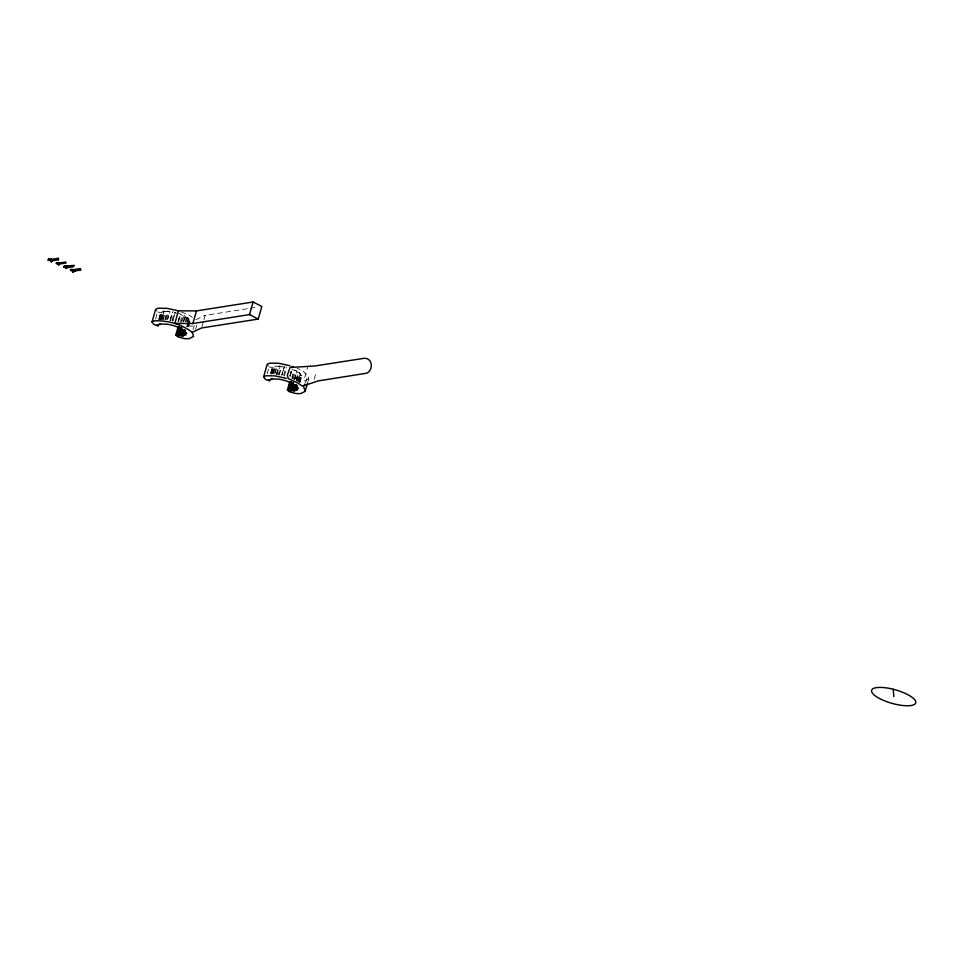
<?xml version="1.0" encoding="UTF-8"?>
<svg xmlns="http://www.w3.org/2000/svg" width="964" height="964" viewBox="0 0 964 964"><rect width="100%" height="100%" fill="white"/><g stroke="black" fill="none" stroke-linecap="round" stroke-linejoin="round"><path stroke-width="0.72" stroke-dasharray="4.82 3.62" d="M155.578 318.939L157.578 311.938L155.626 309.372M158.662 319.337L160.663 312.336L163.892 311.878L161.892 318.879M159.084 318.976L161.072 311.974M159.18 319.747L160.663 312.336M159.976 319.06L161.964 312.059M159.916 319.976L161.904 312.975L161.181 312.746M160.663 319.337L162.651 312.324M160.723 319.626L163.109 311.227L164.049 311.083L167.603 311.589L165.218 319.988M160.88 319.988L163.109 311.227M161.651 319.494L164.049 311.083M162.639 319.723L165.037 311.324M163.169 320.024L165.555 311.625M164.796 319.687L167.423 311.023L169.953 311.77L167.953 318.771M166.326 319.53L168.724 311.131M167.266 319.879L169.664 311.468M169.953 320.289L172.351 311.89M170.11 320.566L172.496 312.167M170.532 320.181L172.93 311.782M172.014 320.506L174.4 312.107L175.159 312.746L172.761 321.157M172.749 320.904L175.147 312.505M177.834 322.253L180.22 313.854L178.798 313.36M178.388 321.41L180.22 313.854M178.665 321.253L180.654 314.252M180.75 322.422C180.196 312.999 188.655 313.288 183.75 322.06M181.16 322.325L183.148 315.324M182.533 321.12L184.136 315.529M183.244 322.097L185.353 316.457M183.69 321.723L185.293 316.12M185.353 321.807L186.546 317.614L184.835 316.505M185.968 321.831L187.161 317.626L188.836 318.566L188.04 321.361M186.932 322.157L188.125 317.951M187.715 321.578L188.836 318.566M186.642 326.748L187.847 322.542M187.329 326.278L188.932 320.687L190.318 320.795L187.835 318.698L188.51 318.783M187.365 326.88L188.631 322.398M188.076 326.471L189.667 320.867M188.727 326.398L190.318 320.795M193.029 329.567L194.222 325.362M195.572 329.423L196.764 325.217M201.958 326.579L203.561 320.976M203.958 319.578L205.151 315.385L248.736 308.528M267.161 373.863L269.161 366.862L267.209 364.296M270.655 372.863L272.667 366.898L274.234 367.248L275.632 366.007L279.199 366.513L276.801 374.912M270.667 373.899L272.667 366.898M271.173 373.273L272.246 367.26M271.559 373.984L273.559 366.983M271.776 373.899L273.487 367.899L272.764 367.67M272.704 373.152L274.704 366.151M272.86 373.502L274.861 366.501M273.475 373.803L275.632 366.007M274.62 373.249L276.62 366.236M275.15 373.55L277.15 366.549M276.379 374.61L278.777 366.2L280.307 366.055L277.921 374.454M276.608 374.357L279.006 365.946M278.849 374.803L281.247 366.392L284.091 367.079L282.091 374.08M279.138 375.092L281.536 366.694M281.536 375.213L284.513 366.694L282.115 375.104M283.597 375.43L285.995 367.019M284.344 376.068L286.742 367.67M289.815 375.779L291.405 370.176M289.971 376.334L291.803 368.778M290.248 376.177L292.237 369.176M291.947 378.744C292.695 365.573 300.72 369.236 294.538 379.78M292.345 378.647L294.743 370.248M293.321 378.852L295.719 370.441M294.032 379.828L296.936 371.381M294.478 379.454L296.876 371.044M296.141 379.527L298.141 372.526L296.418 371.417M296.358 380.949L298.744 372.55L300.419 373.49L298.334 381.262M297.31 381.274L299.708 372.875M298.105 380.708L300.419 373.49M298.274 380.961L299.069 378.165L298.298 377.514L301.105 377.406L300.515 375.599L301.913 375.719L299.418 373.622L300.105 373.707M298.683 382.009L300.515 375.599M298.948 381.804L300.949 374.803M299.406 382.25L301.25 375.791M299.756 382.202L301.744 375.201M299.912 382.72L301.913 375.719M304.72 377.527L307.781 366.754M305.07 382.877C309.878 376.056 303.877 369.815 297.033 368.537M307.95 381.539L308.757 378.744L307.408 374.683M314.18 379.298L316.469 371.212M161.904 312.975L157.578 311.938M188.932 320.687L189.426 321.723M273.487 367.899L269.161 366.862M308.757 378.744L304.226 381.021L296.984 380.238M195.825 319.759L205.151 315.385M250.194 308.299L256.002 307.383M299.069 378.165L292.237 377.623M188.052 326.037L192.643 326.097M186.546 317.614L187.161 317.626M298.141 372.526L298.744 372.55M175.159 312.746L177.81 313.505M181.075 311.878L188.968 315.011L192.39 317.385M180.376 314.409L182.75 315.421M291.972 369.333L294.333 370.345M163.265 311.589L163.892 311.878"/><path stroke-width="1.45" d="M58.503 264.305L59.262 264.437L58.346 263.967M50.574 259.979L52.309 260.87M73.975 265.522L73.577 266.679L67.998 267.558M70.854 269.571C69.48 272.029 74.758 269.643 72.951 271.655M49.405 259.063C47.851 262.955 48.007 256.761 50.839 259.039M48.393 260.413L48.562 258.894M48.827 260.509L49.068 259.183M49.754 259.111C48.055 261.365 50.67 257.533 52.405 259.822M50.755 259.352C53.237 262.063 50.357 261.967 49.875 259.063M49.935 260.388L50.285 259.135M50.152 260.485L50.514 259.232M50.791 259.28L50.417 260.557L50.875 259.292M50.731 261.509L51.309 259.485L51.875 259.81M52.225 261.184L50.779 261.642L51.068 259.376M51.2 261.521L51.719 259.714M51.369 261.497L51.791 260.172M51.441 261.81L51.996 260.16M52.309 260.208L52.61 259.135M53.177 260.654L53.49 259.581M56.599 263.015C54.333 263.509 60.72 262.292 59.093 264.594M56.406 263.69L56.731 262.883M59.262 263.606L56.78 263.521L56.96 262.883M56.972 263.461L57.165 262.883M57.225 263.534L57.394 262.895M57.479 263.57L57.695 262.907M57.84 262.931L57.744 263.63L57.924 263.003M58.021 263.678L58.189 263.015M58.286 263.775L58.467 263.148M58.165 264.606L58.72 263.256M58.563 264.666L58.937 263.341M58.78 264.666L59.117 263.485M59.093 264.751L59.37 263.811M65.142 266.004C62.913 269.619 63.998 264.16 66.564 266.57M63.805 267.305L64.311 265.919M64.106 267.233L64.455 265.98M64.287 267.173L64.781 265.919M64.516 267.221L64.901 265.992M64.793 267.293L65.347 266.028C66.299 267.691 66.504 270.065 65.974 266.233M65.335 267.402L65.697 266.052M65.564 267.462L65.781 266.148M65.636 268.378L66.179 266.353M65.889 268.39L66.203 267.1M66.793 266.883L66.408 268.317L66.938 266.895M67.239 267.004L67.504 266.064M68.107 267.45L68.372 266.51M70.372 270.161L70.577 269.426M72.167 270.703L72.529 269.438L71.481 269.414M72.649 270.306L72.854 269.571L72.613 270.824M72.674 271.74L73.505 269.787M72.915 271.824L73.613 269.848M73.806 269.992L73.686 271.74L73.144 271.041M73.903 270.028L73.071 271.812M73.613 271.836L74.023 270.221M74.445 270.318L74.662 269.583M74.385 271.209L74.602 270.474M75.325 270.764L75.529 270.028M152.035 321.976L155.626 309.372L157.879 308.227L167.061 308.347L178.436 310.83L196.463 310.914L253.122 301.997L261.822 306.468L258.232 319.072L201.56 327.977L192.234 332.363C181.594 324.049 167.688 320.361 154.288 320.831L152.035 321.976L153.987 324.543L158.204 325.977L157.072 324.94L160.301 324.47L159.518 323.832L164.013 324.193C167.905 323.591 178.268 326.543 181.244 329.098L185.245 331.17L184.245 331.303L186.739 333.399L185.341 333.291L185.932 335.098L184.353 334.737L182.967 335.99L179.4 335.484L181.798 327.073M178.436 310.83L174.846 323.434L192.872 323.518L249.531 314.601L258.232 319.072M192.234 332.363L193.571 336.424L189.052 338.701L184.461 338.641L177.834 336.834L175.785 335.098L178.183 326.7M179.4 335.484L177.063 335.303L179.449 326.892M177.352 335.593L179.738 327.194M178.292 335.942L180.678 327.543M179.991 334.641L181.581 329.037M180.22 334.388L181.81 328.784M181.449 335.448L183.052 329.845M181.979 335.749L183.57 330.146M182.967 335.99L184.714 329.592M184.353 334.737L185.558 330.532M192.872 323.518L196.463 310.914M249.531 314.601L253.122 301.997M292.984 383.395L290.983 390.408L294.55 390.902L295.948 389.661L297.514 390.01L296.924 388.203L298.322 388.323L295.828 386.227L296.828 386.082L292.827 384.021C289.851 381.467 279.488 378.515 275.608 379.117L271.113 378.756L271.884 379.394L268.655 379.864L269.787 380.901L265.57 379.467L263.618 376.9L267.209 364.296L269.474 363.151L278.644 363.271L290.019 365.754M307.552 382.937L305.166 391.348L300.635 393.613L296.044 393.565L289.417 391.758L287.368 390.022L289.766 381.624M293.405 383.708C292.55 395.806 284.995 391.288 291.044 381.816M288.935 390.516L291.333 382.118M289.875 390.866L292.261 382.467M291.176 390.962L293.562 382.563M293.032 390.372L294.635 384.769M293.562 390.673L295.165 385.07M294.55 390.902L296.31 384.516M295.948 389.661L297.141 385.455M296.695 389.01L297.49 386.215M296.623 389.926L297.43 387.13M304.708 384.142L303.961 385.504L302.166 386.01L296.96 382.539L288.296 378.623L287.332 375.201L290.043 367.513L315.095 365.946L363.838 358.343C372.791 357.391 373.634 370.357 366.573 373.225L318.012 380.925L303.407 385.901M80.795 269.992L80.349 268.546L74.818 269.414M48.2 260.147L50.477 260.292M263.618 376.9L265.883 375.755L275.053 375.876L286.428 378.358M73.879 270.438L73.023 270.474M58.515 259.774L58.418 258.316M53.61 259.015L58.31 258.292M53.876 260.509L58.491 259.786M60.117 262.883L65.721 262.015M60.648 263.823L66.191 262.943M67.601 265.956L73.879 265.413M75.132 270.944L80.639 270.077M51.55 260.268L50.935 260.208L51.803 260.557M291.646 366.874L293.514 367.139M175.785 335.098L177.063 335.303M287.368 390.022L288.646 390.215M58.479 262.895L59.84 263.594M65.926 265.968L67.372 266.715M58.298 263.534L59.66 264.22M65.564 267.221L67.01 267.968M303.817 387.287L305.166 391.348M893.23 689.26A22.931 6.965 15.9 0 1 913.053 705.046A22.931 6.965 15.9 0 1 874.734 695.466A22.931 6.965 15.9 0 1 893.23 689.26L893.821 696.671"/></g></svg>
